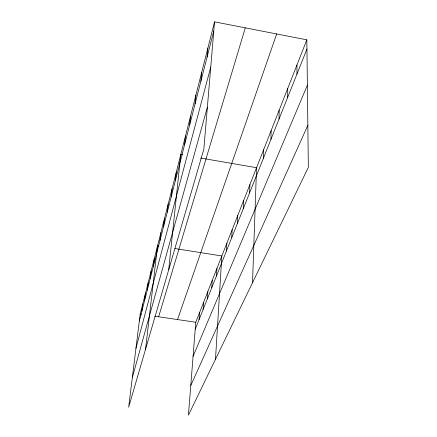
<?xml version="1.0" encoding="UTF-8"?>
<svg xmlns="http://www.w3.org/2000/svg" width="437" height="437" viewBox="0 0 437 437"><rect width="100%" height="100%" fill="white"/><g stroke="black" fill="none" stroke-linecap="round" stroke-linejoin="round"><path stroke-width="0.66" d="M287.677 97.375L287.743 88.4M279.019 119.082L279.156 110.228M270.935 139.37L271.131 130.636M263.358 158.363L263.609 149.76M252.52 282.723L256.546 167.715L200.67 158.036M249.565 192.957L249.904 184.605M243.272 208.744L243.644 200.523M237.329 223.646L237.733 215.55M231.714 237.728L232.145 229.758M226.399 251.062L226.852 243.212M215.49 359.258L221.832 255.973L174.909 248.538M216.435 276.058L216.927 268.449M211.759 287.781L212.267 280.297M207.313 298.93L207.837 291.561M203.085 309.533L203.62 302.284M199.059 319.638L199.605 312.499M306.84 39.843L195.771 322.249L188.44 415.15L308.336 167.376L306.84 39.843L214.545 21.85L140.19 314.056L128.664 407.213L203.855 149.126L214.545 21.85M207.083 57.083L207.886 48.015M200.867 81.298L201.697 72.34M195.082 103.848L195.929 95.004M189.674 124.9L190.543 116.171M184.622 144.598L185.501 135.994M168.715 269.738L180.765 154.589L182.759 154.933M175.423 180.421L176.319 172.069M171.233 196.759L172.129 188.527M167.278 212.163L168.179 204.057M163.542 226.721L164.443 218.735M160.008 240.487L160.909 232.626M145.532 349.316L157.56 245.791L158.893 246.004M153.387 266.275L154.283 258.66M150.284 278.369L151.18 270.869M144.532 300.776L145.417 293.511M147.34 289.851L148.225 282.471M141.861 311.182L142.741 304.026M139.316 321.102L213.775 31.016M135.956 348.278L210.749 67.058M132.335 377.524L207.384 107.098M158.636 316.776L245.299 27.848M177.531 319.562L276.681 33.96M195.213 329.279L306.949 49.042M193.078 356.39L307.369 85.193M190.772 385.554L307.845 125.315M140.19 314.056L141.506 314.252M154.682 316.197L195.771 322.249M296.947 64.993L296.963 74.088"/></g></svg>
